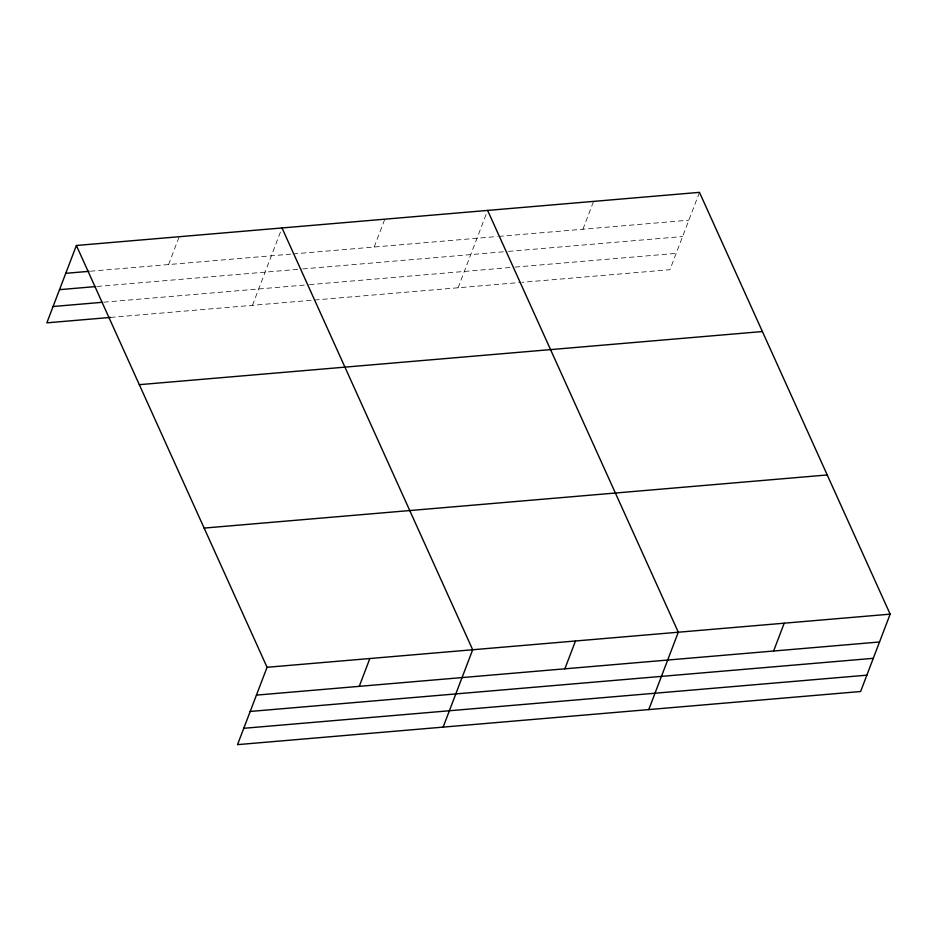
<?xml version="1.0" encoding="UTF-8"?>
<svg xmlns="http://www.w3.org/2000/svg" width="937" height="937" viewBox="0 0 937 937"><rect width="100%" height="100%" fill="white"/><g stroke="black" fill="none" stroke-linecap="round" stroke-linejoin="round"><path stroke-width="0.7" stroke-dasharray="4.68 3.51" d="M168.578 264.55L179.201 236.721M252.463 305.31L282.014 227.949M374.191 247.017L384.814 219.188M458.088 287.788L487.627 210.427M582.931 229.225L593.554 201.396M699.482 192.354L669.932 269.715L521.932 282.342M90.385 271.215L291.653 254.056M293.105 253.939L497.313 236.522M498.765 236.393L688.847 220.195M97.167 286.453L301.339 269.048M302.792 268.919L507.034 251.503M508.486 251.385L682.604 236.534M103.773 302.182L307.945 284.778M309.386 284.649L513.663 267.232M515.116 267.104L676.174 253.377M110.566 317.409L520.48 282.459"/><path stroke-width="1.41" d="M76.389 245.482L267.068 667.285L237.518 744.646L860.611 691.518L890.15 614.157L699.482 192.354L76.389 245.482L46.85 322.843L110.566 317.409M359.246 686.341L369.869 658.512M443.142 727.112L472.681 649.751L282.014 227.949M564.859 668.819L575.494 640.978M648.755 709.578L678.306 632.217L487.627 210.427M773.599 651.016L784.222 623.187M65.766 273.311L88.933 271.343M59.523 289.662L95.726 286.57M53.093 306.504L102.32 302.3M139.308 384.674L762.402 331.546M204.137 528.081L827.23 474.965M267.068 667.285L890.15 614.157M256.433 695.113L879.527 641.986M250.191 711.452L873.284 658.324M243.761 728.295L866.854 675.167"/></g></svg>
